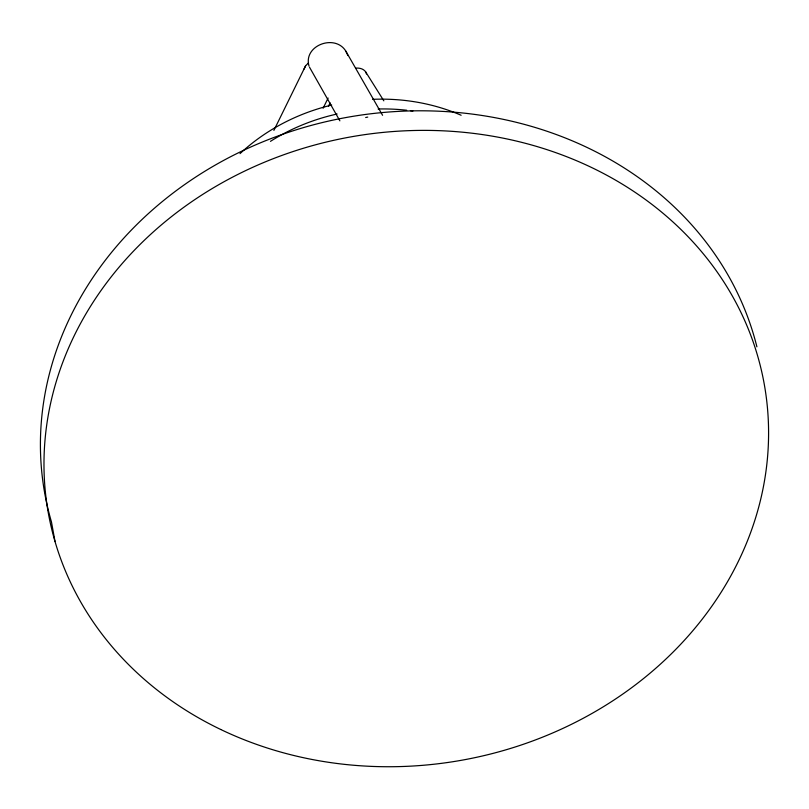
<?xml version="1.0" encoding="UTF-8"?>
<svg xmlns="http://www.w3.org/2000/svg" width="809" height="809" viewBox="0 0 809 809"><rect width="100%" height="100%" fill="white"/><g stroke="black" fill="none" stroke-linecap="round" stroke-linejoin="round"><path stroke-width="1.21" d="M304.002 69.149L305.64 65.721L308.36 63.062M273.897 130.391L305.64 65.721M323.104 108.244L328.11 98.051M328.454 106.272L330.133 102.874M382.576 115.293L345.858 51.189C335.108 33.503 302.93 45.425 309.028 66.166M356.132 68.087A17.06 11.164 -32.1 0 1 365.708 71.95L383.83 100.832M339.881 120.844L309.544 67.268M345.858 51.189L347.91 55.568M365.708 71.95L366.517 73.983M55.022 541.545L51.463 521.967A363.716 316.562 -10.3 0 1 320.152 123.089A363.716 316.562 -10.3 0 1 756.9 346.818M365.678 117.538A20.205 17.586 -10.3 0 1 367.741 117.093M240.01 153.639A186.788 162.569 -10.3 0 1 331.69 105.069M372.636 99.335A186.788 162.569 -10.3 0 1 461.14 115.252M270.449 141.353A186.788 162.569 -10.3 0 1 337.12 114.008M378.127 109.003A186.788 162.569 -10.3 0 1 406.735 110.246M410.426 110.691A186.788 162.569 -10.3 0 1 412.883 111.025M220.695 729.475A363.716 316.562 -10.3 0 0 768.55 437.487A363.716 316.562 -10.3 0 0 229.594 178.708A363.716 316.562 -10.3 0 0 220.695 729.475"/></g></svg>
